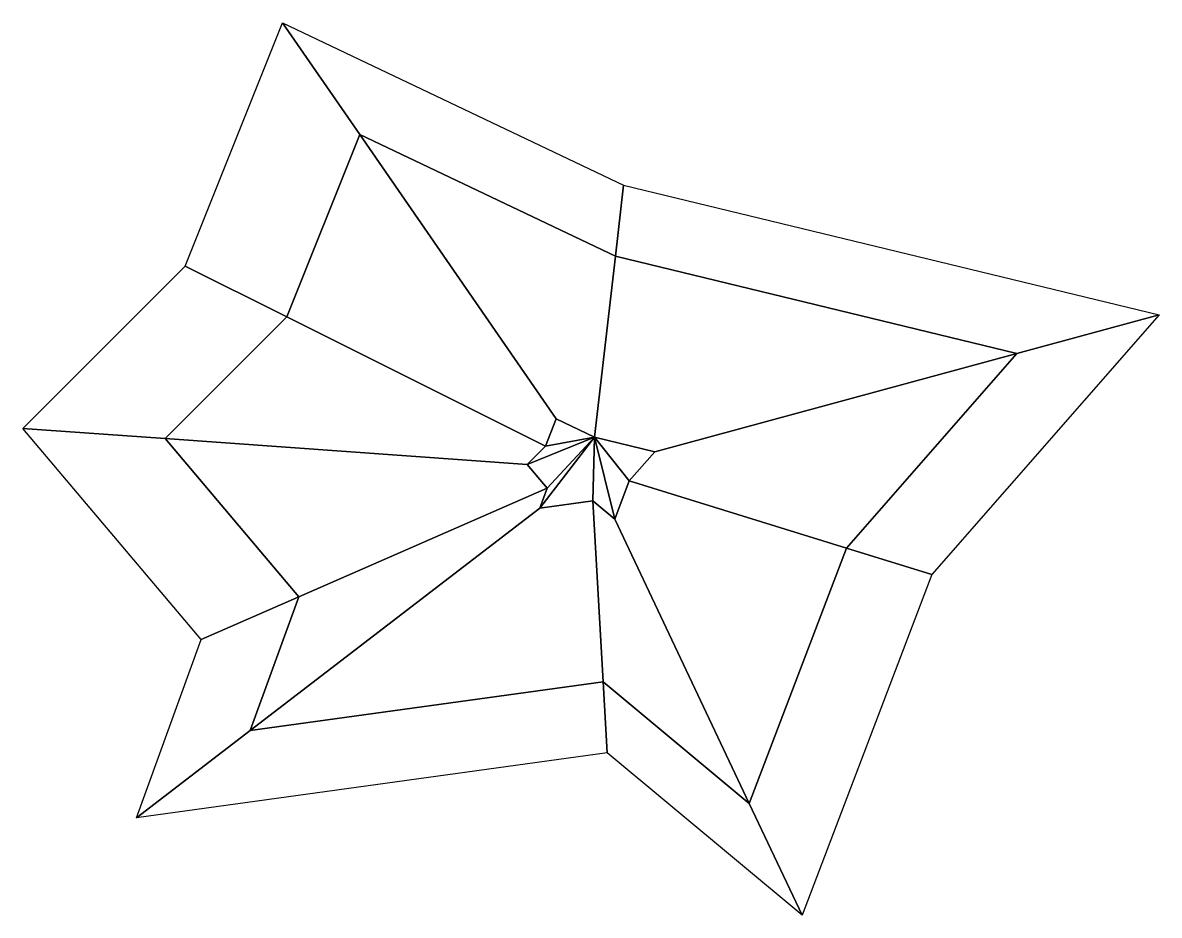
# Model space of a CAD drawing. Header units: metres. Extents: x -71 to 77, y -57 to 60.
import ezdxf

# ---------------------------------------------------------------- set-up
doc = ezdxf.new("R2010")
doc.units = ezdxf.units.M

msp = doc.modelspace()

# ---------------------------------------------------------------- linework, layer by layer
at = {"layer": 'Cratere0', "color": 1}
for points in [[(-37.171432, 59.642857), (-27.105053, 45.073101, 11.135285), (-36.611908, 21.305956, 11.135285), (-49.857143, 27.928572)], [(7.228569, 38.5), (6.16895, 29.228336, 11.135285), (-27.105053, 45.073101, 11.135285), (-37.171432, 59.642857)], [(-27.105053, 45.073101, 11.135285), (-1.515759, 8.035965), (-2.941787, 4.470893), (-36.611908, 21.305956, 11.135285)], [(6.16895, 29.228336, 11.135285), (3.475342, 5.65925), (-1.515759, 8.035965), (-27.105053, 45.073101, 11.135285)], [(77, 21.585716), (58.456673, 16.552526, 11.135285), (6.16895, 29.228336, 11.135285), (7.228569, 38.5)], [(58.456673, 16.552526, 11.135285), (11.318501, 3.757879), (3.475342, 5.65925), (6.16895, 29.228336, 11.135285)], [(-49.857143, 27.928572), (-36.611908, 21.305956, 11.135285), (-52.456673, 5.461191, 11.135285), (-71, 6.785715)], [(-36.611908, 21.305956, 11.135285), (-2.941787, 4.470893), (-5.318502, 2.094178), (-52.456673, 5.461191, 11.135285)], [(47.400002, -12.242856), (36.274006, -8.799097, 11.135285), (58.456673, 16.552526, 11.135285), (77, 21.585716)], [(36.274006, -8.799097, 11.135285), (7.9911, -0.044865), (11.318501, 3.757879), (58.456673, 16.552526, 11.135285)], [(3.475342, 5.65925), (-2.941787, 4.470893), (-1.515759, 8.035965)], [(-71, 6.785715), (-52.456673, 5.461191, 11.135285), (-35.027435, -15.137001, 11.135285), (-47.742859, -20.700001)], [(-52.456673, 5.461191, 11.135285), (-5.318502, 2.094178), (-2.704116, -0.995551), (-35.027435, -15.137001, 11.135285)], [(3.475342, 5.65925), (-2.704116, -0.995551), (-5.318502, 2.094178)], [(3.475342, 5.65925), (-5.318502, 2.094178), (-2.941787, 4.470893)], [(3.475342, 5.65925), (3.237671, -2.659251), (-3.654802, -3.609937)], [(3.475342, 5.65925), (-3.654802, -3.609937), (-2.704116, -0.995551)], [(3.475342, 5.65925), (6.089728, -5.035966), (3.237671, -2.659251)], [(3.475342, 5.65925), (11.318501, 3.757879), (7.9911, -0.044865)], [(3.475342, 5.65925), (7.9911, -0.044865), (6.089728, -5.035966)], [(-35.027435, -15.137001, 11.135285), (-2.704116, -0.995551), (-3.654802, -3.609937), (-41.365341, -32.566242, 11.135285)], [(23.598194, -42.073101, 11.135285), (6.089728, -5.035966), (7.9911, -0.044865), (36.274006, -8.799097, 11.135285)], [(-41.365341, -32.566242, 11.135285), (-3.654802, -3.609937), (3.237671, -2.659251), (4.584476, -26.228336, 11.135285)], [(4.584476, -26.228336, 11.135285), (3.237671, -2.659251), (6.089728, -5.035966), (23.598194, -42.073101, 11.135285)], [(30.485712, -56.642857), (23.598194, -42.073101, 11.135285), (36.274006, -8.799097, 11.135285), (47.400002, -12.242856)], [(-47.742859, -20.700001), (-35.027435, -15.137001, 11.135285), (-41.365341, -32.566242, 11.135285), (-56.200001, -43.957142)], [(-56.200001, -43.957142), (-41.365341, -32.566242, 11.135285), (4.584476, -26.228336, 11.135285), (5.114285, -35.5)], [(5.114285, -35.5), (4.584476, -26.228336, 11.135285), (23.598194, -42.073101, 11.135285), (30.485712, -56.642857)]]:
    msp.add_3dface(points, dxfattribs=at)

doc.saveas('drawing.dxf')
